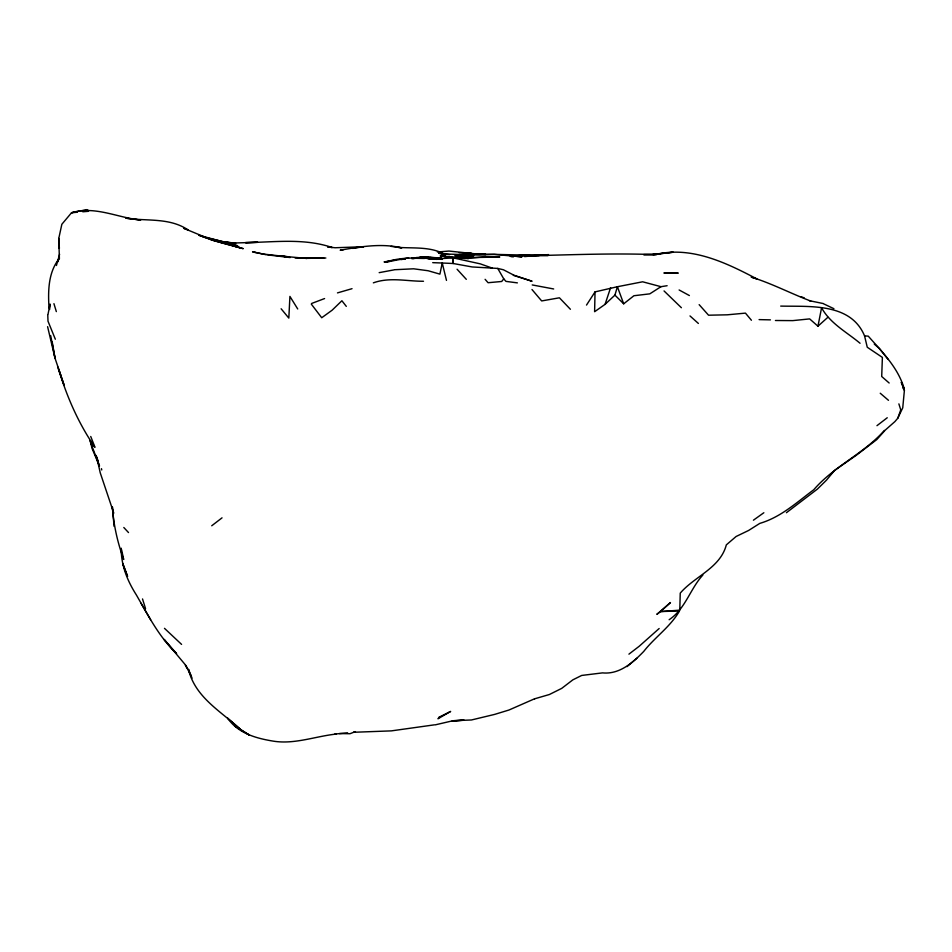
<?xml version="1.0" encoding="UTF-8"?>
<svg xmlns="http://www.w3.org/2000/svg" width="952" height="952" viewBox="0 0 952 952"><rect width="100%" height="100%" fill="white"/><g stroke="black" fill="none" stroke-linecap="round" stroke-linejoin="round"><path stroke-width="1.43" d="M408.634 257.885L385.608 262.145C403.945 255.91 423.497 258.301 442.43 259.349L427.615 258.504L438.206 258.92L433.993 259.027L453.271 257.897L453.152 263.502L472.132 266.953L497.765 268.428L503.453 269.785L513.925 275.211L532.061 281.256L513.33 275.318M660.974 286.683L649.811 293.847L633.913 295.739L623.691 303.807L617.396 286.73L595.036 291.895L594.607 311.72L605.067 304.354L614.921 295.132L617.396 286.73L642.636 281.792L660.974 286.683L667.126 285.719M114.097 526.385L112.384 506.928C113.585 525.016 117.524 542.331 123.677 559.49L121.57 549.637M88.798 210.678L86.739 209.642L71.543 212.736L61.856 224.267L58.774 238.416L59.393 258.765M49.623 309.471L50.075 304.069L47.981 314.446M780.699 306.092C810.307 306.77 850.743 302.748 864.559 335.877L868.272 336.163C882.385 352.145 898.521 368.138 904.352 389.308L901.258 382.323L904.4 390.332L902.734 407.861L897.819 418.19L894.904 421.593L885.277 430.078L876.804 439.562L856.181 455.365L834.63 470.359L826.491 480.141L817.399 489.09L786.4 512.723M775.428 320.503L792.766 320.622L809.652 318.896L817.958 326.203L821.576 307.793C830.203 323.537 846.721 332.093 860.061 343.267M56.418 265.501L59.595 254.315M605.067 304.354L610.589 287.718M57.917 261.74L58.81 259.087C48.1 273.034 48.028 291.312 49.004 308.043M897.819 418.19L900.747 409.836L898.878 403.874M586.515 305.068L595.036 291.895M702.862 575.02C690.129 588.883 685.357 609.018 669.137 619.716M679.454 611.065C670.196 626.999 654.869 637.162 643.731 651.442C632.783 662.723 619.466 674.599 602.509 672.885L581.684 675.444L572.866 679.835L561.716 688.379L549.375 694.52L534.56 698.827M497.765 268.428L503.763 278.888L501.704 281.483L488.078 282.72L485.103 279.317M884.42 430.411C863.773 453.711 834.119 466.111 813.758 489.745C796.622 502.489 780.807 517.222 759.815 523.386L748.581 530.478L736.098 536.5L726.328 544.877C720.259 568.106 694.734 576.21 680.24 593.144L679.788 610.149L660.581 611.565L656.832 614.349L670.458 602.557L660.581 611.565L679.133 610.946M659.153 628.522L639.208 646.253L628.927 654.155M817.958 326.203L827.895 317.266M222.03 517.84L211.725 525.778M627.035 666.626L636.805 658.26M876.971 425.675L887.252 417.75M753.413 520.197L763.849 512.735M311.637 303.462L324.584 298.559M534.762 698.708L508.963 710.025L494.588 714.417L471.454 719.974L452.962 720.735L435.147 724.877M337.472 292.895L352.038 288.682M336.318 734.052C315.421 736.277 294.656 744.547 273.522 741.18C256.278 738.383 238.107 733.421 227.635 718.153L240.892 729.791C221.245 711.37 195.041 697.554 188.436 669.149L192.042 678.133M373.351 282.851C389.773 276.901 406.742 281.34 423.497 281.256M668.994 252.673L656.44 254.279C691.914 246.175 726.305 262.823 756.864 278.912L751.211 277.091C771.691 283.387 790.767 293.49 810.771 301.058M392.676 260.479L396.27 259.634M343.363 249.745L340.185 250.197C360.51 246.663 381.288 243.057 401.768 247.865L391.034 246.354M411.776 258.563L421.07 256.969L441.704 257.98L435.79 257.742M379.17 272.653L394.33 269.821M411.859 258.42L417.25 257.528L411.788 258.385M434.16 724.877L391.391 730.874L353.716 732.278L355.429 731.612L349.991 733.718L339.471 733.576M352.645 248.412L363.676 246.711L335.152 247.758L327.678 246.961L332.224 247.544C304.2 237.94 274.414 242.225 245.485 242.629L257.79 242.308L231.812 243.069L223.387 241.808L235.727 243.2L225.541 242.213L202.954 236.929M391.474 260.765L384.084 261.895L391.177 261.253M437.373 252.018L448.951 251.054L479.737 254.303L474.75 253.886M412.99 258.504L415.691 258.159L411.93 258.492M669.553 252.685L673.207 252.22L652.81 254.458L659.558 254.22M413.418 258.527L417.607 258.111M423.212 257.552L426.008 257.278L421.546 257.361L428.388 257.445M334.735 734.087L347.575 732.814M524.6 256.6L531.609 255.957M510.224 256.374L524.54 255.017L539.13 255.636M404.981 259.099L400.804 259.468L404.933 259.123M449.534 254.66L442.394 253.922L479.261 255.076L494.195 254.41L521.91 256.885L511.878 255.779L526.908 256.171L548.447 254.648L530.026 255.767C572.259 254.791 614.349 253.03 656.618 254.66M77.171 212.26L71.543 212.736C94.938 205.608 117.608 217.758 140.694 220.043L125.831 218.163C146.846 221.388 169.396 217.318 188.163 229.956L183.665 228.266L212.308 240.154L219.293 242.201M82.788 211.784L88.417 211.308M464.552 258.48L482.604 257.052L499.788 257.016L456.734 257.885L468.551 258.527L456.424 257.457M452.164 720.985L463.826 720.212M541.759 255.065L548.447 254.648M395.211 269.702L413.608 268.797L428.138 270.749L439.907 274.128L442.24 263.014L453.152 263.502L452.878 257.956M452.962 720.735L463.921 720.188M659.391 254.208L643.635 254.648L655.178 254.66M459.078 252.673L471.609 253.363M325.87 258.016L295.12 258.016M323.835 258.04L305.878 258.385L306.532 258.409L278.281 255.826L287.159 256.695M461.018 256.147L473.703 255.993L454.842 255.814L460.708 256.136M414.608 258.289L424.544 258.456M759.089 319.61L770.43 319.872M473.537 255.529L456.163 255.005M442.061 254.565L444.87 254.648M432.72 262.657L442.24 263.014L446.488 280.4M466.254 253.482L470.633 253.672M398.317 247.377C414.322 248.496 431.018 246.354 445.584 254.767L439.895 253.268M510.986 256.457L513.675 256.6L510.867 256.445M450.522 256.826L444.227 256.516L454.628 257.457L440.181 255.933L443.858 256.516M474.977 253.839L485.853 254.47L475.084 253.886M476.488 253.934L547.983 255.648M447.547 257.099L451.688 257.504M455.818 257.921L461.339 258.468M267.631 254.898L290.181 257.552M428.805 258.527L437.027 259.384M285.219 256.505L263.097 254.041L252.554 251.828L266.251 254.767M553.671 288.968L532.227 284.934M517.388 282.875L505.988 281.387L503.763 278.888M438.836 253.327L445.964 254.362L438.753 252.994M231.395 244.616L237.679 245.747L198.801 235.239L212.308 240.154L240.237 247.829L232.907 245.556M809.295 300.677L823.313 303.557M253.922 252.173L255.195 252.482M220.317 242.498L243.236 248.662L235.382 246.33M492.232 268.095L480.236 263.847L453.271 257.897M804.238 297.928L801.072 296.679M823.908 303.962L833.904 308.698M679.121 289.967L689.379 295.548M874.269 344.088L879.41 348.515L888.156 359.487M880.243 393.235L888.478 400.316M889.156 383.013L881.707 376.492L882.385 357.405L867.26 347.242L864.559 335.877M690.01 315.945L698.375 323.442M181.582 644.397L164.482 628.344M681.394 307.734L664.044 290.943M570.403 309.281L559.419 297.798L541.664 300.939L531.99 289.539M614.921 295.132L623.691 303.807M123.808 527.503L128.508 532.561M457.067 269.226L466.313 279.341M699.149 304.64L708.55 315.207L727.221 314.815L745.452 313.125L751.414 320.253M281.126 308.769L288.825 318.087L289.92 296.405L297.714 308.972M165.815 641.458L164.113 639.399L176.596 653.619C159.127 637.09 148.155 615.373 136.279 594.81C127.342 580.744 120.963 565.131 121.273 548.221M167.516 643.528L184.688 664.02L187.068 667.959L185.521 665.139L191.066 675.741M346.302 306.377L341.899 300.749L332.129 310.197L321.716 317.742L311.268 304.057M94.486 446.643C78.35 423.033 66.747 396.52 58.548 369.055L64.201 385.393L55.037 358.273L50.682 335.616M903.02 388.13L904.4 390.332M141.027 603.223L150.618 619.669M55.335 339.233L48.005 321.205L47.778 315.16M90.726 436.468L95.01 447.333L89.762 440.348L97.675 461.232L96.914 457.864M57.608 366.639L61.356 377.242M113.788 513.14L100.222 472.763L96.961 458.079M142.514 598.939L145.561 608.685M53.931 303.664L56.335 311.601M47.6 326.667L55.037 358.273L52.146 341.589M97.009 457.341L98.413 463.814L95.985 455.342L99.496 466.123L91.927 448.13L90.428 440.895M101.459 468.67L101.745 469.955M58.774 238.416L59.357 248.317L59.167 244.605M439.3 717.07L437.991 718.784L450.653 711.43L439.3 717.07M674.325 272.962L663.901 272.998L678.229 273.093L674.325 272.962M472.252 253.684L466.325 253.47L472.252 253.684M430.78 257.445L420.07 257.076L439.205 258.075L430.78 257.445M249.412 735.122L234.918 726.031L249.412 735.122M127.532 576.293L122.701 563.382L127.532 576.293"/></g></svg>
